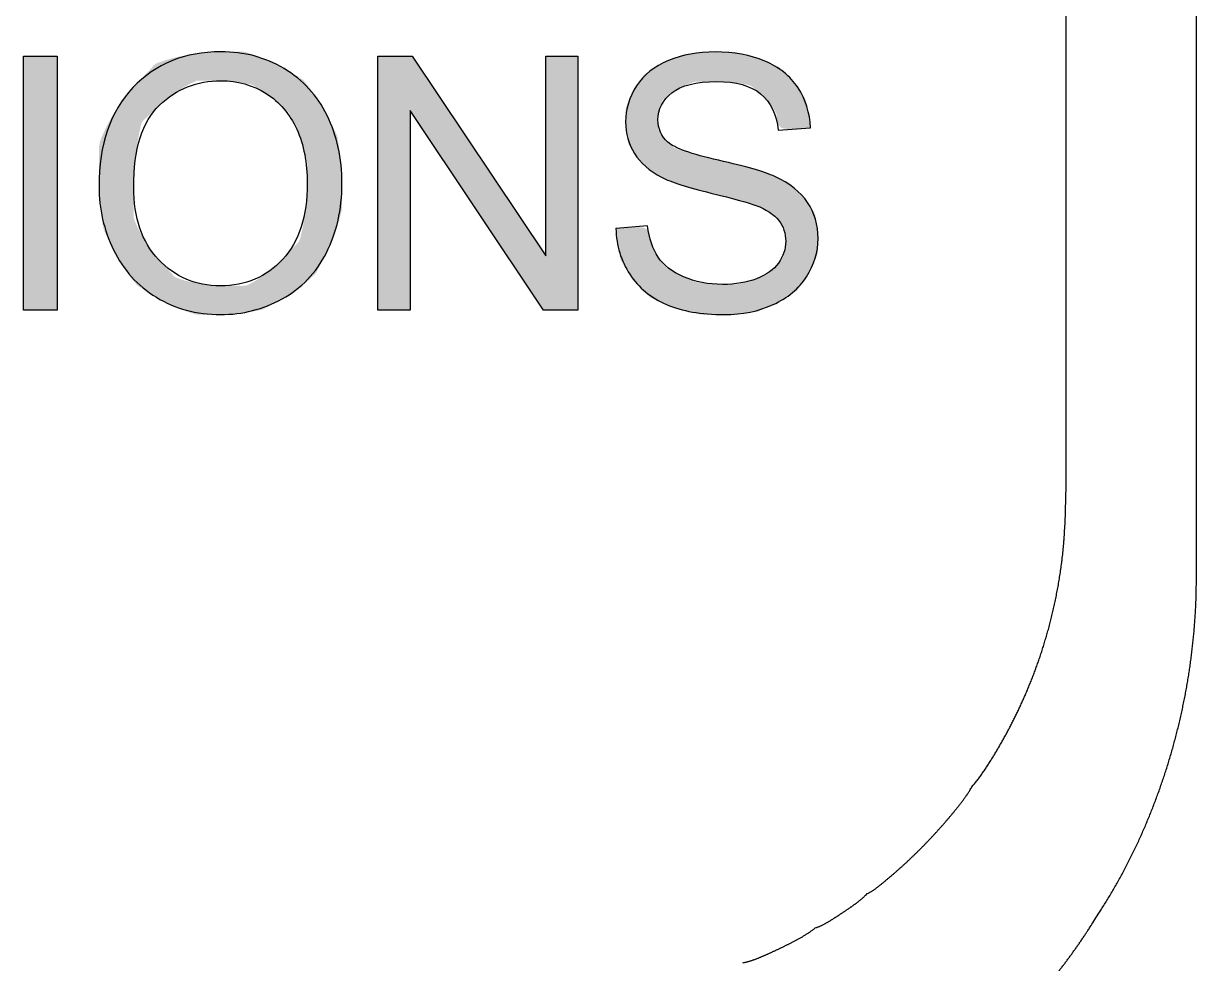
# Model space of a CAD drawing. Extents: x 413 to 494, y 628 to 766.
# Drawn here: x 450.026 to 450.577, y 645.676 to 646.118 of the extents above; entities that cross this region are included whole.
import ezdxf

# ---------------------------------------------------------------- set-up
doc = ezdxf.new("R2010")
doc.units = 0
doc.header["$MEASUREMENT"] = 0
doc.layers.add('1', color=4, linetype='Continuous')
doc.layers.add('DIM', color=3, linetype='Continuous')

# ---------------------------------------------------------------- blocks, each defined once
blk = doc.blocks.new('HSSCP')
at = {"layer": '1'}
h = blk.add_hatch(color=3, dxfattribs=at)
h.dxf.hatch_style = 2
h.paths.add_polyline_path([(-3.55096, -1.62332), (-3.55096, -1.50402), (-3.53518, -1.50402), (-3.53518, -1.62332)])
h = blk.add_hatch(color=3, dxfattribs=at)
h.dxf.hatch_style = 2
edge = h.paths.add_edge_path()
edge.add_spline(control_points=[(-3.41972, -1.51506), (-3.41972, -1.51506), (-3.41972, -1.51506), (-3.41298, -1.5224), (-3.40834, -1.53181), (-3.4037, -1.54123), (-3.40138, -1.5519), (-3.40138, -1.56384), (-3.40138, -1.57593), (-3.40382, -1.58676), (-3.4087, -1.59631), (-3.41359, -1.60586), (-3.42051, -1.61308), (-3.42946, -1.61799), (-3.43841, -1.6229), (-3.44807, -1.62536), (-3.45843, -1.62536), (-3.46966, -1.62536), (-3.4797, -1.62265), (-3.48854, -1.61722), (-3.49738, -1.6118), (-3.50408, -1.60439), (-3.50864, -1.595), (-3.5132, -1.58562), (-3.51548, -1.57569), (-3.51548, -1.56522), (-3.51548, -1.54542), (-3.51016, -1.52991), (-3.49953, -1.51871), (-3.48889, -1.50751), (-3.47517, -1.50191), (-3.45835, -1.50191), (-3.44733, -1.50191), (-3.43741, -1.50454), (-3.42856, -1.5098), (-3.41972, -1.51506)], knot_values=[-1, 0, 0, 0, 0, 0, 1, 1, 1, 2, 2, 2, 3, 3, 3, 4, 4, 4, 5, 5, 5, 6, 6, 6, 7, 7, 7, 8, 8, 8, 9, 9, 9, 10, 10, 10, 11, 11, 11, 11], degree=3, periodic=0)
edge = h.paths.add_edge_path()
edge.add_spline(control_points=[(-3.47987, -1.60771), (-3.47987, -1.60771), (-3.47987, -1.60771), (-3.47017, -1.61185), (-3.45851, -1.61185), (-3.44663, -1.61185), (-3.43685, -1.60767), (-3.42917, -1.59932), (-3.4215, -1.59096), (-3.41766, -1.57911), (-3.41766, -1.56375), (-3.41766, -1.55404), (-3.4193, -1.54557), (-3.42258, -1.53832), (-3.42586, -1.53108), (-3.43066, -1.52547), (-3.43698, -1.52148), (-3.44331, -1.51749), (-3.4504, -1.5155), (-3.45827, -1.5155), (-3.46944, -1.5155), (-3.47906, -1.51933), (-3.48711, -1.52701), (-3.49517, -1.53469), (-3.4992, -1.54751), (-3.4992, -1.56546), (-3.4992, -1.57984), (-3.49533, -1.59117), (-3.4876, -1.59944), (-3.47987, -1.60771)], knot_values=[-1, 0, 0, 0, 0, 0, 1, 1, 1, 2, 2, 2, 3, 3, 3, 4, 4, 4, 5, 5, 5, 6, 6, 6, 7, 7, 7, 8, 8, 8, 9, 9, 9, 9], degree=3, periodic=0)
h = blk.add_hatch(color=3, dxfattribs=at)
h.dxf.hatch_style = 2
h.paths.add_polyline_path([(-3.38454, -1.62332), (-3.38454, -1.50402), (-3.36834, -1.50402), (-3.30568, -1.59769), (-3.30568, -1.50402), (-3.29054, -1.50402), (-3.29054, -1.62332), (-3.30674, -1.62332), (-3.3694, -1.52957), (-3.3694, -1.62332)])
h = blk.add_hatch(color=3, dxfattribs=at)
h.dxf.hatch_style = 2
edge = h.paths.add_edge_path()
edge.add_spline(control_points=[(-3.19114, -1.5637), (-3.19114, -1.5637), (-3.19114, -1.5637), (-3.18601, -1.56776), (-3.18271, -1.57267), (-3.1794, -1.57758), (-3.17774, -1.58323), (-3.17774, -1.58963), (-3.17774, -1.59598), (-3.17956, -1.60196), (-3.18319, -1.60758), (-3.18683, -1.61319), (-3.19205, -1.61756), (-3.19886, -1.62068), (-3.20567, -1.6238), (-3.21333, -1.62536), (-3.22185, -1.62536), (-3.23265, -1.62536), (-3.24169, -1.62379), (-3.24899, -1.62064), (-3.25629, -1.61749), (-3.26201, -1.61276), (-3.26616, -1.60644), (-3.27031, -1.60012), (-3.27249, -1.59297), (-3.27271, -1.58499), (-3.27271, -1.58499), (-3.25782, -1.58369), (-3.25782, -1.58369), (-3.25711, -1.58966), (-3.25547, -1.59456), (-3.2529, -1.59838), (-3.25032, -1.60221), (-3.24632, -1.6053), (-3.24089, -1.60766), (-3.23547, -1.61002), (-3.22936, -1.6112), (-3.22258, -1.6112), (-3.21656, -1.6112), (-3.21124, -1.6103), (-3.20663, -1.60851), (-3.20202, -1.60672), (-3.19859, -1.60427), (-3.19634, -1.60115), (-3.19409, -1.59803), (-3.19296, -1.59462), (-3.19296, -1.59094), (-3.19296, -1.58719), (-3.19404, -1.58392), (-3.19621, -1.58113), (-3.19838, -1.57834), (-3.20197, -1.57599), (-3.20696, -1.57409), (-3.21016, -1.57284), (-3.21724, -1.5709), (-3.2282, -1.56827), (-3.23916, -1.56564), (-3.24683, -1.56316), (-3.25123, -1.56082), (-3.25692, -1.55784), (-3.26117, -1.55414), (-3.26396, -1.54972), (-3.26676, -1.54529), (-3.26815, -1.54034), (-3.26815, -1.53486), (-3.26815, -1.52884), (-3.26645, -1.52321), (-3.26303, -1.51798), (-3.25961, -1.51274), (-3.25462, -1.50877), (-3.24805, -1.50606), (-3.24149, -1.50334), (-3.23419, -1.50199), (-3.22616, -1.50199), (-3.21732, -1.50199), (-3.20952, -1.50341), (-3.20277, -1.50626), (-3.19601, -1.50911), (-3.19082, -1.5133), (-3.18718, -1.51883), (-3.18355, -1.52437), (-3.18159, -1.53063), (-3.18132, -1.53763), (-3.18132, -1.53763), (-3.19646, -1.53877), (-3.19646, -1.53877), (-3.19727, -1.53123), (-3.20003, -1.52553), (-3.20472, -1.52168), (-3.20941, -1.51783), (-3.21634, -1.5159), (-3.22551, -1.5159), (-3.23506, -1.5159), (-3.24202, -1.51765), (-3.24639, -1.52115), (-3.25075, -1.52465), (-3.25294, -1.52887), (-3.25294, -1.53381), (-3.25294, -1.53809), (-3.25139, -1.54162), (-3.2483, -1.54439), (-3.24526, -1.54715), (-3.23733, -1.54999), (-3.22449, -1.55289), (-3.21166, -1.55579), (-3.20286, -1.55833), (-3.19809, -1.5605), (-3.19114, -1.5637)], knot_values=[-1, 0, 0, 0, 0, 0, 1, 1, 1, 2, 2, 2, 3, 3, 3, 4, 4, 4, 5, 5, 5, 6, 6, 6, 7, 7, 7, 8, 8, 8, 9, 9, 9, 10, 10, 10, 11, 11, 11, 12, 12, 12, 13, 13, 13, 14, 14, 14, 15, 15, 15, 16, 16, 16, 17, 17, 17, 18, 18, 18, 19, 19, 19, 20, 20, 20, 21, 21, 21, 22, 22, 22, 23, 23, 23, 24, 24, 24, 25, 25, 25, 26, 26, 26, 27, 27, 27, 28, 28, 28, 29, 29, 29, 30, 30, 30, 31, 31, 31, 32, 32, 32, 33, 33, 33, 34, 34, 34, 35, 35, 35, 35], degree=3, periodic=0)
at = {"layer": '1', "color": 4}
for points in [[(-3.00007, -1.73256), (-3, -1.16494)], [(-3.06131, -1.70583), (-3.06132, -1.17327)], [(-3.06171, -1.72345), (-3.06131, -1.70583)], [(-3, -1.74781), (-3, -1.72695)]]:
    blk.add_lwpolyline(points, dxfattribs=at)
at = {"layer": '1', "color": 3}
for points in [[(-3.55096, -1.62332), (-3.55096, -1.50402), (-3.53518, -1.50402), (-3.53518, -1.62332), (-3.55096, -1.62332)], [(-3.38454, -1.62332), (-3.38454, -1.50402), (-3.36834, -1.50402), (-3.30568, -1.59769), (-3.30568, -1.50402), (-3.29054, -1.50402), (-3.29054, -1.62332), (-3.30674, -1.62332), (-3.3694, -1.52957), (-3.3694, -1.62332), (-3.38454, -1.62332)]]:
    blk.add_lwpolyline(points, dxfattribs=at)
for points, knots in [([(-3.51548, -1.56522), (-3.51548, -1.54542), (-3.51016, -1.52991), (-3.49953, -1.51871), (-3.48889, -1.50751), (-3.47517, -1.50191), (-3.45835, -1.50191), (-3.44733, -1.50191), (-3.43741, -1.50454), (-3.42856, -1.5098), (-3.41972, -1.51506), (-3.41298, -1.5224), (-3.40834, -1.53181), (-3.4037, -1.54123), (-3.40138, -1.5519), (-3.40138, -1.56384), (-3.40138, -1.57593), (-3.40382, -1.58676), (-3.4087, -1.59631), (-3.41359, -1.60586), (-3.42051, -1.61308), (-3.42946, -1.61799), (-3.43841, -1.6229), (-3.44807, -1.62536), (-3.45843, -1.62536), (-3.46966, -1.62536), (-3.4797, -1.62265), (-3.48854, -1.61722), (-3.49738, -1.6118), (-3.50408, -1.60439), (-3.50864, -1.595), (-3.5132, -1.58562), (-3.51548, -1.57569), (-3.51548, -1.56522)], [0, 0, 0, 0, 1, 1, 1, 2, 2, 2, 3, 3, 3, 4, 4, 4, 5, 5, 5, 6, 6, 6, 7, 7, 7, 8, 8, 8, 9, 9, 9, 10, 10, 10, 11, 11, 11, 11]), ([(-3.27271, -1.58499), (-3.27271, -1.58499), (-3.25782, -1.58369), (-3.25782, -1.58369), (-3.25711, -1.58966), (-3.25547, -1.59456), (-3.2529, -1.59838), (-3.25032, -1.60221), (-3.24632, -1.6053), (-3.24089, -1.60766), (-3.23547, -1.61002), (-3.22936, -1.6112), (-3.22258, -1.6112), (-3.21656, -1.6112), (-3.21124, -1.6103), (-3.20663, -1.60851), (-3.20202, -1.60672), (-3.19859, -1.60427), (-3.19634, -1.60115), (-3.19409, -1.59803), (-3.19296, -1.59462), (-3.19296, -1.59094), (-3.19296, -1.58719), (-3.19404, -1.58392), (-3.19621, -1.58113), (-3.19838, -1.57834), (-3.20197, -1.57599), (-3.20696, -1.57409), (-3.21016, -1.57284), (-3.21724, -1.5709), (-3.2282, -1.56827), (-3.23916, -1.56564), (-3.24683, -1.56316), (-3.25123, -1.56082), (-3.25692, -1.55784), (-3.26117, -1.55414), (-3.26396, -1.54972), (-3.26676, -1.54529), (-3.26815, -1.54034), (-3.26815, -1.53486), (-3.26815, -1.52884), (-3.26645, -1.52321), (-3.26303, -1.51798), (-3.25961, -1.51274), (-3.25462, -1.50877), (-3.24805, -1.50606), (-3.24149, -1.50334), (-3.23419, -1.50199), (-3.22616, -1.50199), (-3.21732, -1.50199), (-3.20952, -1.50341), (-3.20277, -1.50626), (-3.19601, -1.50911), (-3.19082, -1.5133), (-3.18718, -1.51883), (-3.18355, -1.52437), (-3.18159, -1.53063), (-3.18132, -1.53763), (-3.18132, -1.53763), (-3.19646, -1.53877), (-3.19646, -1.53877), (-3.19727, -1.53123), (-3.20003, -1.52553), (-3.20472, -1.52168), (-3.20941, -1.51783), (-3.21634, -1.5159), (-3.22551, -1.5159), (-3.23506, -1.5159), (-3.24202, -1.51765), (-3.24639, -1.52115), (-3.25075, -1.52465), (-3.25294, -1.52887), (-3.25294, -1.53381), (-3.25294, -1.53809), (-3.25139, -1.54162), (-3.2483, -1.54439), (-3.24526, -1.54715), (-3.23733, -1.54999), (-3.22449, -1.55289), (-3.21166, -1.55579), (-3.20286, -1.55833), (-3.19809, -1.5605), (-3.19114, -1.5637), (-3.18601, -1.56776), (-3.18271, -1.57267), (-3.1794, -1.57758), (-3.17774, -1.58323), (-3.17774, -1.58963), (-3.17774, -1.59598), (-3.17956, -1.60196), (-3.18319, -1.60758), (-3.18683, -1.61319), (-3.19205, -1.61756), (-3.19886, -1.62068), (-3.20567, -1.6238), (-3.21333, -1.62536), (-3.22185, -1.62536), (-3.23265, -1.62536), (-3.24169, -1.62379), (-3.24899, -1.62064), (-3.25629, -1.61749), (-3.26201, -1.61276), (-3.26616, -1.60644), (-3.27031, -1.60012), (-3.27249, -1.59297), (-3.27271, -1.58499)], [0, 0, 0, 0, 1, 1, 1, 2, 2, 2, 3, 3, 3, 4, 4, 4, 5, 5, 5, 6, 6, 6, 7, 7, 7, 8, 8, 8, 9, 9, 9, 10, 10, 10, 11, 11, 11, 12, 12, 12, 13, 13, 13, 14, 14, 14, 15, 15, 15, 16, 16, 16, 17, 17, 17, 18, 18, 18, 19, 19, 19, 20, 20, 20, 21, 21, 21, 22, 22, 22, 23, 23, 23, 24, 24, 24, 25, 25, 25, 26, 26, 26, 27, 27, 27, 28, 28, 28, 29, 29, 29, 30, 30, 30, 31, 31, 31, 32, 32, 32, 33, 33, 33, 34, 34, 34, 35, 35, 35, 35]), ([(-3.4992, -1.56546), (-3.4992, -1.57984), (-3.49533, -1.59117), (-3.4876, -1.59944), (-3.47987, -1.60771), (-3.47017, -1.61185), (-3.45851, -1.61185), (-3.44663, -1.61185), (-3.43685, -1.60767), (-3.42917, -1.59932), (-3.4215, -1.59096), (-3.41766, -1.57911), (-3.41766, -1.56375), (-3.41766, -1.55404), (-3.4193, -1.54557), (-3.42258, -1.53832), (-3.42586, -1.53108), (-3.43066, -1.52547), (-3.43698, -1.52148), (-3.44331, -1.51749), (-3.4504, -1.5155), (-3.45827, -1.5155), (-3.46944, -1.5155), (-3.47906, -1.51933), (-3.48711, -1.52701), (-3.49517, -1.53469), (-3.4992, -1.54751), (-3.4992, -1.56546)], [0, 0, 0, 0, 1, 1, 1, 2, 2, 2, 3, 3, 3, 4, 4, 4, 5, 5, 5, 6, 6, 6, 7, 7, 7, 8, 8, 8, 9, 9, 9, 9])]:
    blk.add_open_spline(points, degree=3, knots=knots, dxfattribs=at)
at = {"layer": '1', "color": 4}
for points, knots in [([(-3.10549, -1.84719), (-3.10549, -1.84719), (-3.10486, -1.84647), (-3.10486, -1.84647), (-3.10465, -1.84623), (-3.10444, -1.84598), (-3.10423, -1.84574), (-3.10402, -1.84548), (-3.10382, -1.84522), (-3.10362, -1.84498), (-3.10341, -1.84472), (-3.1032, -1.84445), (-3.10301, -1.84419), (-3.1028, -1.84393), (-3.1026, -1.84366), (-3.1024, -1.84339), (-3.10219, -1.84312), (-3.102, -1.84285), (-3.10179, -1.84258), (-3.1016, -1.84231), (-3.1014, -1.84203), (-3.1012, -1.84175), (-3.10101, -1.84148), (-3.10081, -1.84119), (-3.10061, -1.84091), (-3.10042, -1.84064), (-3.10022, -1.84035), (-3.10003, -1.84007), (-3.09984, -1.83978), (-3.09964, -1.8395), (-3.09945, -1.83921), (-3.09926, -1.83893), (-3.09907, -1.83863), (-3.09888, -1.83834), (-3.09869, -1.83806), (-3.0985, -1.83778), (-3.09832, -1.83748), (-3.09813, -1.83719), (-3.09795, -1.83691), (-3.09776, -1.83661), (-3.09758, -1.83632), (-3.09739, -1.83604), (-3.09721, -1.83574), (-3.09703, -1.83546), (-3.09685, -1.83517), (-3.09667, -1.83489), (-3.09649, -1.83459), (-3.09631, -1.8343), (-3.09613, -1.83402), (-3.09595, -1.83373), (-3.09577, -1.83344), (-3.09559, -1.83315), (-3.09542, -1.83287), (-3.09524, -1.83258), (-3.09507, -1.8323), (-3.0949, -1.832), (-3.09472, -1.83171), (-3.09454, -1.83143), (-3.09437, -1.83114), (-3.0942, -1.83086), (-3.09403, -1.83056), (-3.09386, -1.83027), (-3.09369, -1.82999), (-3.09352, -1.82971), (-3.09334, -1.82941), (-3.09317, -1.82912), (-3.09301, -1.82884), (-3.09284, -1.82855), (-3.09267, -1.82825), (-3.0925, -1.82797), (-3.09234, -1.82768), (-3.09217, -1.82739), (-3.09201, -1.8271), (-3.09184, -1.82682), (-3.09167, -1.82652), (-3.09151, -1.82623), (-3.09134, -1.82593), (-3.09118, -1.82565), (-3.09102, -1.82535), (-3.09085, -1.82507), (-3.09068, -1.82477), (-3.09052, -1.82448), (-3.09036, -1.82418), (-3.0902, -1.82389), (-3.09003, -1.8236), (-3.08988, -1.8233), (-3.08971, -1.823), (-3.08955, -1.82271), (-3.08939, -1.82242), (-3.08923, -1.82212), (-3.08907, -1.82182), (-3.08891, -1.82153), (-3.08875, -1.82123), (-3.08859, -1.82093), (-3.08843, -1.82063), (-3.08827, -1.82033), (-3.08811, -1.82003), (-3.08796, -1.81974), (-3.0878, -1.81942), (-3.08764, -1.81913), (-3.08748, -1.81883), (-3.08732, -1.81852), (-3.08716, -1.81822), (-3.08701, -1.81792), (-3.08685, -1.81761), (-3.0867, -1.81731), (-3.08654, -1.817), (-3.08639, -1.81668), (-3.08623, -1.81639), (-3.08607, -1.81607), (-3.08592, -1.81576), (-3.08576, -1.81546), (-3.08561, -1.81515), (-3.08546, -1.81484), (-3.0853, -1.81453), (-3.08514, -1.81422), (-3.08499, -1.8139), (-3.08484, -1.81359), (-3.08468, -1.81327), (-3.08453, -1.81295), (-3.08438, -1.81264), (-3.08423, -1.81232), (-3.08407, -1.812), (-3.08392, -1.81169), (-3.08377, -1.81137), (-3.08362, -1.81104), (-3.08347, -1.81073), (-3.08331, -1.8104), (-3.08316, -1.81008), (-3.08301, -1.80975), (-3.08286, -1.80944), (-3.08271, -1.80912), (-3.08256, -1.80879), (-3.08241, -1.80845), (-3.08226, -1.80813), (-3.08211, -1.8078), (-3.08196, -1.80747), (-3.08181, -1.80714), (-3.08167, -1.80681), (-3.08152, -1.80648), (-3.08137, -1.80615), (-3.08122, -1.80582), (-3.08107, -1.80548), (-3.08092, -1.80514), (-3.08078, -1.8048), (-3.08063, -1.80448), (-3.08048, -1.80414), (-3.08034, -1.8038), (-3.08019, -1.80346), (-3.08004, -1.80312), (-3.0799, -1.80278), (-3.07975, -1.80243), (-3.0796, -1.80209), (-3.07946, -1.80175), (-3.07931, -1.8014), (-3.07917, -1.80106), (-3.07903, -1.80071), (-3.07888, -1.80037), (-3.07874, -1.80001), (-3.07859, -1.79966), (-3.07845, -1.79931), (-3.07831, -1.79897), (-3.07817, -1.79862), (-3.07802, -1.79827), (-3.07788, -1.79791), (-3.07775, -1.79756), (-3.0776, -1.79719), (-3.07746, -1.79684), (-3.07732, -1.79649), (-3.07718, -1.79614), (-3.07704, -1.79577), (-3.0769, -1.79542), (-3.07676, -1.79505), (-3.07662, -1.79468), (-3.07648, -1.79433), (-3.07635, -1.79397), (-3.07621, -1.7936), (-3.07607, -1.79323), (-3.07593, -1.79287), (-3.0758, -1.7925), (-3.07566, -1.79213), (-3.07553, -1.79177), (-3.07539, -1.79139), (-3.07526, -1.79102), (-3.07512, -1.79066), (-3.07499, -1.79028), (-3.07485, -1.78991), (-3.07471, -1.78953), (-3.07458, -1.78915), (-3.07445, -1.78877), (-3.07432, -1.7884), (-3.07418, -1.78802), (-3.07406, -1.78765), (-3.07392, -1.78727), (-3.07379, -1.78687), (-3.07366, -1.78649), (-3.07353, -1.78611), (-3.0734, -1.78572), (-3.07327, -1.78534), (-3.07314, -1.78495), (-3.07301, -1.78457), (-3.07289, -1.78417), (-3.07276, -1.78378), (-3.07263, -1.7834), (-3.0725, -1.78301), (-3.07238, -1.78261), (-3.07225, -1.78221), (-3.07213, -1.78181), (-3.072, -1.78142), (-3.07188, -1.78103), (-3.07175, -1.78062), (-3.07163, -1.78023), (-3.07151, -1.77982), (-3.07138, -1.77943), (-3.07126, -1.77902), (-3.07114, -1.77861), (-3.07102, -1.77821), (-3.0709, -1.7778), (-3.07077, -1.77739), (-3.07065, -1.77698), (-3.07054, -1.77656), (-3.07041, -1.77616), (-3.0703, -1.77575), (-3.07018, -1.77533), (-3.07006, -1.77492), (-3.06995, -1.7745), (-3.06983, -1.77408), (-3.06972, -1.77366), (-3.0696, -1.77324), (-3.06949, -1.77282), (-3.06937, -1.7724), (-3.06925, -1.77198), (-3.06914, -1.77156), (-3.06903, -1.77112), (-3.06892, -1.7707), (-3.06881, -1.77027), (-3.06869, -1.76985), (-3.06858, -1.76942), (-3.06847, -1.76898), (-3.06837, -1.76855), (-3.06826, -1.76811), (-3.06815, -1.76768), (-3.06804, -1.76725), (-3.06793, -1.7668), (-3.06782, -1.76636), (-3.06772, -1.76592), (-3.06761, -1.76548), (-3.06751, -1.76503), (-3.06741, -1.76459), (-3.0673, -1.76415), (-3.0672, -1.76371), (-3.0671, -1.76326), (-3.067, -1.7628), (-3.06689, -1.76235), (-3.0668, -1.7619), (-3.0667, -1.76144), (-3.0666, -1.76099), (-3.0665, -1.76053), (-3.06641, -1.76008), (-3.0663, -1.75962), (-3.06621, -1.75916), (-3.06611, -1.7587), (-3.06602, -1.75824), (-3.06593, -1.75777), (-3.06584, -1.7573), (-3.06574, -1.75684), (-3.06565, -1.75637), (-3.06557, -1.75591), (-3.06547, -1.75543), (-3.06538, -1.75496), (-3.06529, -1.75448), (-3.06521, -1.75401), (-3.06512, -1.75353), (-3.06504, -1.75306), (-3.06495, -1.75257), (-3.06487, -1.7521), (-3.06478, -1.75161), (-3.0647, -1.75113), (-3.06462, -1.75064), (-3.06453, -1.75016), (-3.06445, -1.74967), (-3.06438, -1.74918), (-3.0643, -1.74869), (-3.06422, -1.7482), (-3.06414, -1.7477), (-3.06407, -1.74721), (-3.06399, -1.74671), (-3.06392, -1.74621), (-3.06384, -1.74572), (-3.06377, -1.74522), (-3.0637, -1.74472), (-3.06363, -1.74422), (-3.06356, -1.7437), (-3.06349, -1.7432), (-3.06343, -1.7427), (-3.06336, -1.74218), (-3.06329, -1.74167), (-3.06323, -1.74115), (-3.06316, -1.74063), (-3.0631, -1.74012), (-3.06304, -1.7396), (-3.06298, -1.73907), (-3.06292, -1.73856), (-3.06287, -1.73804), (-3.06281, -1.7375), (-3.06275, -1.73696), (-3.0627, -1.73643), (-3.06264, -1.73587), (-3.06258, -1.7353), (-3.06253, -1.73475), (-3.06248, -1.73422), (-3.06243, -1.73369), (-3.06238, -1.73316), (-3.06234, -1.73269), (-3.0623, -1.7322), (-3.06226, -1.73172), (-3.06221, -1.73107), (-3.06216, -1.73043), (-3.06212, -1.72978), (-3.06205, -1.72877), (-3.06198, -1.72775), (-3.06194, -1.72673), (-3.06186, -1.72538), (-3.06178, -1.72402), (-3.06171, -1.72266)], [0, 0, 0, 0, 1, 1, 1, 2, 2, 2, 3, 3, 3, 4, 4, 4, 5, 5, 5, 6, 6, 6, 7, 7, 7, 8, 8, 8, 9, 9, 9, 10, 10, 10, 11, 11, 11, 12, 12, 12, 13, 13, 13, 14, 14, 14, 15, 15, 15, 16, 16, 16, 17, 17, 17, 18, 18, 18, 19, 19, 19, 20, 20, 20, 21, 21, 21, 22, 22, 22, 23, 23, 23, 24, 24, 24, 25, 25, 25, 26, 26, 26, 27, 27, 27, 28, 28, 28, 29, 29, 29, 30, 30, 30, 31, 31, 31, 32, 32, 32, 33, 33, 33, 34, 34, 34, 35, 35, 35, 36, 36, 36, 37, 37, 37, 38, 38, 38, 39, 39, 39, 40, 40, 40, 41, 41, 41, 42, 42, 42, 43, 43, 43, 44, 44, 44, 45, 45, 45, 46, 46, 46, 47, 47, 47, 48, 48, 48, 49, 49, 49, 50, 50, 50, 51, 51, 51, 52, 52, 52, 53, 53, 53, 54, 54, 54, 55, 55, 55, 56, 56, 56, 57, 57, 57, 58, 58, 58, 59, 59, 59, 60, 60, 60, 61, 61, 61, 62, 62, 62, 63, 63, 63, 64, 64, 64, 65, 65, 65, 66, 66, 66, 67, 67, 67, 68, 68, 68, 69, 69, 69, 70, 70, 70, 71, 71, 71, 72, 72, 72, 73, 73, 73, 74, 74, 74, 75, 75, 75, 76, 76, 76, 77, 77, 77, 78, 78, 78, 79, 79, 79, 80, 80, 80, 81, 81, 81, 82, 82, 82, 83, 83, 83, 84, 84, 84, 85, 85, 85, 86, 86, 86, 87, 87, 87, 88, 88, 88, 89, 89, 89, 90, 90, 90, 91, 91, 91, 92, 92, 92, 93, 93, 93, 94, 94, 94, 95, 95, 95, 96, 96, 96, 97, 97, 97, 98, 98, 98, 99, 99, 99, 100, 100, 100, 101, 101, 101, 102, 102, 102, 103, 103, 103, 104, 104, 104, 105, 105, 105, 106, 106, 106, 107, 107, 107, 108, 108, 108, 108]), ([(-3.04619, -1.90696), (-3.04619, -1.90696), (-3.0447, -1.9047), (-3.0447, -1.9047), (-3.04422, -1.90394), (-3.04373, -1.90318), (-3.04325, -1.9024), (-3.04276, -1.90165), (-3.04228, -1.90087), (-3.0418, -1.9001), (-3.04133, -1.89931), (-3.04085, -1.89854), (-3.04038, -1.89775), (-3.03992, -1.89697), (-3.03945, -1.89618), (-3.03899, -1.89538), (-3.03853, -1.89459), (-3.03807, -1.89379), (-3.03762, -1.89299), (-3.03716, -1.89219), (-3.03672, -1.89139), (-3.03627, -1.89059), (-3.03582, -1.88978), (-3.03538, -1.88898), (-3.03494, -1.88816), (-3.03451, -1.88735), (-3.03406, -1.88652), (-3.03364, -1.88571), (-3.0332, -1.88488), (-3.03278, -1.88407), (-3.03236, -1.88324), (-3.03193, -1.88241), (-3.03151, -1.88159), (-3.0311, -1.88076), (-3.03068, -1.87992), (-3.03027, -1.87909), (-3.02986, -1.87825), (-3.02945, -1.87741), (-3.02905, -1.87657), (-3.02865, -1.87573), (-3.02825, -1.87488), (-3.02786, -1.87404), (-3.02747, -1.87319), (-3.02707, -1.87235), (-3.02669, -1.87149), (-3.0263, -1.87064), (-3.02592, -1.86978), (-3.02554, -1.86893), (-3.02516, -1.86808), (-3.02479, -1.86722), (-3.02441, -1.86635), (-3.02405, -1.8655), (-3.02368, -1.86463), (-3.02332, -1.86378), (-3.02296, -1.86291), (-3.0226, -1.86204), (-3.02224, -1.86117), (-3.02189, -1.8603), (-3.02154, -1.85944), (-3.02119, -1.85857), (-3.02085, -1.8577), (-3.0205, -1.85682), (-3.02016, -1.85595), (-3.01983, -1.85507), (-3.01949, -1.8542), (-3.01917, -1.85332), (-3.01883, -1.85244), (-3.01851, -1.85157), (-3.01819, -1.85069), (-3.01787, -1.84981), (-3.01755, -1.84892), (-3.01723, -1.84804), (-3.01693, -1.84716), (-3.01662, -1.84627), (-3.01631, -1.84538), (-3.016, -1.8445), (-3.01571, -1.84361), (-3.01541, -1.84273), (-3.01511, -1.84183), (-3.01482, -1.84095), (-3.01453, -1.84005), (-3.01424, -1.83916), (-3.01396, -1.83826), (-3.01368, -1.83737), (-3.0134, -1.83647), (-3.01312, -1.83558), (-3.01285, -1.83468), (-3.01258, -1.83379), (-3.01232, -1.83289), (-3.01205, -1.832), (-3.01179, -1.83109), (-3.01153, -1.83019), (-3.01127, -1.82928), (-3.01102, -1.82839), (-3.01077, -1.82748), (-3.01053, -1.82657), (-3.01028, -1.82568), (-3.01004, -1.82477), (-3.0098, -1.82386), (-3.00956, -1.82295), (-3.00932, -1.82204), (-3.00909, -1.82113), (-3.00887, -1.82022), (-3.00865, -1.81932), (-3.00842, -1.81841), (-3.00821, -1.8175), (-3.00799, -1.81659), (-3.00777, -1.81567), (-3.00756, -1.81476), (-3.00735, -1.81385), (-3.00715, -1.81293), (-3.00695, -1.81202), (-3.00675, -1.8111), (-3.00655, -1.81019), (-3.00636, -1.80927), (-3.00617, -1.80834), (-3.00598, -1.80742), (-3.0058, -1.80651), (-3.00562, -1.80559), (-3.00543, -1.80467), (-3.00526, -1.80374), (-3.00509, -1.80282), (-3.00492, -1.8019), (-3.00475, -1.80098), (-3.00458, -1.80006), (-3.00442, -1.79913), (-3.00427, -1.79821), (-3.0041, -1.79729), (-3.00395, -1.79635), (-3.0038, -1.79543), (-3.00366, -1.79451), (-3.00351, -1.79357), (-3.00337, -1.79265), (-3.00323, -1.79171), (-3.00309, -1.79078), (-3.00296, -1.78986), (-3.00283, -1.78892), (-3.00271, -1.78798), (-3.00258, -1.78706), (-3.00246, -1.78613), (-3.00234, -1.78519), (-3.00222, -1.78425), (-3.00212, -1.78332), (-3.002, -1.78238), (-3.0019, -1.78145), (-3.00179, -1.7805), (-3.0017, -1.77956), (-3.00159, -1.77861), (-3.0015, -1.77768), (-3.0014, -1.77674), (-3.00132, -1.77579), (-3.00123, -1.77485), (-3.00115, -1.77392), (-3.00107, -1.77298), (-3.00099, -1.77203), (-3.00092, -1.77107), (-3.00084, -1.77012), (-3.00077, -1.76913), (-3.00071, -1.76815), (-3.00064, -1.76718), (-3.00058, -1.76626), (-3.00053, -1.76533), (-3.00047, -1.7644), (-3.00043, -1.76357), (-3.00038, -1.76273), (-3.00033, -1.7619), (-3.00028, -1.76082), (-3.00024, -1.75973), (-3.00021, -1.75865), (-3.00016, -1.75698), (-3.00012, -1.7553), (-3.0001, -1.75363), (-3.00005, -1.75143), (-3.00002, -1.74922), (-3, -1.74702)], [0, 0, 0, 0, 1, 1, 1, 2, 2, 2, 3, 3, 3, 4, 4, 4, 5, 5, 5, 6, 6, 6, 7, 7, 7, 8, 8, 8, 9, 9, 9, 10, 10, 10, 11, 11, 11, 12, 12, 12, 13, 13, 13, 14, 14, 14, 15, 15, 15, 16, 16, 16, 17, 17, 17, 18, 18, 18, 19, 19, 19, 20, 20, 20, 21, 21, 21, 22, 22, 22, 23, 23, 23, 24, 24, 24, 25, 25, 25, 26, 26, 26, 27, 27, 27, 28, 28, 28, 29, 29, 29, 30, 30, 30, 31, 31, 31, 32, 32, 32, 33, 33, 33, 34, 34, 34, 35, 35, 35, 36, 36, 36, 37, 37, 37, 38, 38, 38, 39, 39, 39, 40, 40, 40, 41, 41, 41, 42, 42, 42, 43, 43, 43, 44, 44, 44, 45, 45, 45, 46, 46, 46, 47, 47, 47, 48, 48, 48, 49, 49, 49, 50, 50, 50, 51, 51, 51, 52, 52, 52, 53, 53, 53, 54, 54, 54, 55, 55, 55, 56, 56, 56, 57, 57, 57, 58, 58, 58, 58]), ([(-3.15463, -1.89729), (-3.15463, -1.89729), (-3.15415, -1.89709), (-3.15415, -1.89709), (-3.15398, -1.89702), (-3.15383, -1.89694), (-3.15367, -1.89686), (-3.1535, -1.89678), (-3.15335, -1.89669), (-3.15319, -1.89661), (-3.15303, -1.89652), (-3.15287, -1.89642), (-3.15271, -1.89634), (-3.15255, -1.89625), (-3.15239, -1.89614), (-3.15224, -1.89604), (-3.15207, -1.89595), (-3.15192, -1.89584), (-3.15175, -1.89573), (-3.1516, -1.89562), (-3.15144, -1.89551), (-3.15128, -1.89541), (-3.15112, -1.8953), (-3.15096, -1.89519), (-3.1508, -1.89507), (-3.15065, -1.89496), (-3.15049, -1.89484), (-3.15033, -1.89473), (-3.15017, -1.89461), (-3.15002, -1.89448), (-3.14985, -1.89436), (-3.1497, -1.89424), (-3.14954, -1.89412), (-3.14939, -1.894), (-3.14922, -1.89387), (-3.14907, -1.89375), (-3.14891, -1.89362), (-3.14876, -1.89349), (-3.1486, -1.89337), (-3.14844, -1.89324), (-3.14828, -1.89311), (-3.14813, -1.89299), (-3.14797, -1.89286), (-3.14781, -1.89273), (-3.14766, -1.8926), (-3.1475, -1.89248), (-3.14735, -1.89235), (-3.14719, -1.89222), (-3.14703, -1.8921), (-3.14687, -1.89196), (-3.14671, -1.89184), (-3.14656, -1.8917), (-3.1464, -1.89158), (-3.14625, -1.89145), (-3.14609, -1.89132), (-3.14594, -1.89119), (-3.14578, -1.89107), (-3.14562, -1.89093), (-3.14547, -1.89079), (-3.14532, -1.89067), (-3.14516, -1.89054), (-3.14501, -1.89041), (-3.14485, -1.89028), (-3.14469, -1.89014), (-3.14454, -1.89002), (-3.14438, -1.88989), (-3.14423, -1.88975), (-3.14407, -1.88963), (-3.14392, -1.88949), (-3.14376, -1.88936), (-3.14361, -1.88923), (-3.14345, -1.8891), (-3.1433, -1.88896), (-3.14315, -1.88883), (-3.14299, -1.88871), (-3.14284, -1.88857), (-3.14268, -1.88843), (-3.14253, -1.8883), (-3.14237, -1.88816), (-3.14222, -1.88804), (-3.14207, -1.88791), (-3.14191, -1.88777), (-3.14176, -1.88763), (-3.14161, -1.8875), (-3.14145, -1.88736), (-3.1413, -1.88723), (-3.14115, -1.88709), (-3.14099, -1.88697), (-3.14084, -1.88683), (-3.14069, -1.8867), (-3.14054, -1.88656), (-3.14038, -1.88643), (-3.14023, -1.88629), (-3.14008, -1.88616), (-3.13992, -1.88602), (-3.13977, -1.88588), (-3.13962, -1.88575), (-3.13947, -1.88561), (-3.13932, -1.88548), (-3.13916, -1.88534), (-3.13901, -1.88521), (-3.13885, -1.88507), (-3.13871, -1.88492), (-3.13855, -1.88479), (-3.1384, -1.88465), (-3.13825, -1.88451), (-3.1381, -1.88438), (-3.13795, -1.88424), (-3.1378, -1.88411), (-3.13764, -1.88396), (-3.13749, -1.88382), (-3.13734, -1.88369), (-3.13719, -1.88355), (-3.13704, -1.88342), (-3.13689, -1.88327), (-3.13674, -1.88313), (-3.13658, -1.883), (-3.13643, -1.88286), (-3.13628, -1.88271), (-3.13614, -1.88258), (-3.13599, -1.88244), (-3.13583, -1.88229), (-3.13568, -1.88215), (-3.13553, -1.88202), (-3.13538, -1.88187), (-3.13523, -1.88173), (-3.13508, -1.8816), (-3.13494, -1.88145), (-3.13479, -1.88131), (-3.13463, -1.88116), (-3.13448, -1.88103), (-3.13433, -1.88088), (-3.13418, -1.88074), (-3.13403, -1.88061), (-3.13388, -1.88046), (-3.13373, -1.88032), (-3.13359, -1.88017), (-3.13344, -1.88004), (-3.13329, -1.87989), (-3.13314, -1.87974), (-3.13299, -1.8796), (-3.13284, -1.87946), (-3.13269, -1.87932), (-3.13254, -1.87917), (-3.1324, -1.87904), (-3.13225, -1.87889), (-3.1321, -1.87874), (-3.13195, -1.8786), (-3.1318, -1.87845), (-3.13165, -1.8783), (-3.13151, -1.87817), (-3.13136, -1.87802), (-3.13121, -1.87787), (-3.13106, -1.87773), (-3.13092, -1.87758), (-3.13077, -1.87743), (-3.13062, -1.87729), (-3.13047, -1.87715), (-3.13033, -1.877), (-3.13018, -1.87685), (-3.13003, -1.8767), (-3.12989, -1.87657), (-3.12974, -1.87642), (-3.1296, -1.87627), (-3.12945, -1.87612), (-3.12931, -1.87597), (-3.12916, -1.87583), (-3.12901, -1.87568), (-3.12887, -1.87554), (-3.12872, -1.87539), (-3.12857, -1.87524), (-3.12843, -1.87509), (-3.12828, -1.87494), (-3.12814, -1.87479), (-3.12799, -1.87465), (-3.12785, -1.8745), (-3.12771, -1.87436), (-3.12756, -1.87421), (-3.12741, -1.87406), (-3.12727, -1.87391), (-3.12712, -1.87376), (-3.12698, -1.87361), (-3.12684, -1.87346), (-3.1267, -1.87331), (-3.12655, -1.87316), (-3.1264, -1.87301), (-3.12626, -1.87286), (-3.12612, -1.87271), (-3.12598, -1.87255), (-3.12583, -1.8724), (-3.12568, -1.87225), (-3.12554, -1.8721), (-3.1254, -1.87196), (-3.12526, -1.87181), (-3.12512, -1.87166), (-3.12497, -1.87149), (-3.12482, -1.87134), (-3.12468, -1.8712), (-3.12454, -1.87105), (-3.1244, -1.8709), (-3.12425, -1.87073), (-3.12411, -1.87059), (-3.12397, -1.87044), (-3.12383, -1.87029), (-3.12368, -1.87012), (-3.12354, -1.86997), (-3.1234, -1.86983), (-3.12326, -1.86966), (-3.12311, -1.86951), (-3.12297, -1.86936), (-3.12283, -1.8692), (-3.12269, -1.86905), (-3.12255, -1.86889), (-3.12241, -1.86874), (-3.12227, -1.86859), (-3.12212, -1.86843), (-3.12198, -1.86828), (-3.12184, -1.86812), (-3.1217, -1.86797), (-3.12155, -1.8678), (-3.12142, -1.86766), (-3.12128, -1.86749), (-3.12113, -1.86733), (-3.12099, -1.86718), (-3.12085, -1.86702), (-3.12071, -1.86686), (-3.12056, -1.86671), (-3.12043, -1.86654), (-3.12029, -1.86638), (-3.12014, -1.86623), (-3.12, -1.86607), (-3.11986, -1.86591), (-3.11972, -1.86574), (-3.11957, -1.86559), (-3.11944, -1.86543), (-3.1193, -1.86527), (-3.11915, -1.86511), (-3.11901, -1.86494), (-3.11887, -1.86478), (-3.11873, -1.86462), (-3.11858, -1.86445), (-3.11845, -1.86429), (-3.11831, -1.86413), (-3.11816, -1.86397), (-3.11802, -1.8638), (-3.11788, -1.86364), (-3.11774, -1.86348), (-3.11759, -1.86332), (-3.11745, -1.86314), (-3.11731, -1.86298), (-3.11717, -1.86281), (-3.11703, -1.86265), (-3.11689, -1.86247), (-3.11675, -1.86231), (-3.1166, -1.86215), (-3.11646, -1.86197), (-3.11632, -1.86181), (-3.11618, -1.86165), (-3.11603, -1.86147), (-3.11589, -1.86131), (-3.11575, -1.86113), (-3.11561, -1.86097), (-3.11546, -1.86079), (-3.11532, -1.86062), (-3.11518, -1.86045), (-3.11503, -1.86028), (-3.11489, -1.8601), (-3.11475, -1.85994), (-3.1146, -1.85976), (-3.11446, -1.85959), (-3.11432, -1.85941), (-3.11418, -1.85923), (-3.11403, -1.85906), (-3.11388, -1.85888), (-3.11374, -1.8587), (-3.1136, -1.85853), (-3.11346, -1.85835), (-3.11331, -1.85817), (-3.11317, -1.858), (-3.11302, -1.85782), (-3.11287, -1.85765), (-3.11273, -1.85746), (-3.11259, -1.85728), (-3.11244, -1.8571), (-3.1123, -1.85691), (-3.11216, -1.85674), (-3.11201, -1.85656), (-3.11186, -1.85637), (-3.11171, -1.85619), (-3.11157, -1.856), (-3.11142, -1.85581), (-3.11128, -1.85564), (-3.11113, -1.85545), (-3.11098, -1.85526), (-3.11084, -1.85507), (-3.11069, -1.85488), (-3.11054, -1.85469), (-3.1104, -1.8545), (-3.11025, -1.85431), (-3.1101, -1.85412), (-3.10996, -1.85393), (-3.10981, -1.85373), (-3.10967, -1.85354), (-3.10952, -1.85335), (-3.10937, -1.85314), (-3.10922, -1.85294), (-3.10907, -1.85274), (-3.10891, -1.85252), (-3.10876, -1.8523), (-3.10862, -1.85208), (-3.10847, -1.85188), (-3.10832, -1.85168), (-3.10818, -1.85147), (-3.10805, -1.85128), (-3.10792, -1.85109), (-3.10779, -1.85092), (-3.10762, -1.85066), (-3.10745, -1.8504), (-3.10729, -1.85015), (-3.10702, -1.84972), (-3.10676, -1.8493), (-3.10651, -1.84888), (-3.10617, -1.84831), (-3.10583, -1.84776), (-3.10549, -1.84719)], [0, 0, 0, 0, 1, 1, 1, 2, 2, 2, 3, 3, 3, 4, 4, 4, 5, 5, 5, 6, 6, 6, 7, 7, 7, 8, 8, 8, 9, 9, 9, 10, 10, 10, 11, 11, 11, 12, 12, 12, 13, 13, 13, 14, 14, 14, 15, 15, 15, 16, 16, 16, 17, 17, 17, 18, 18, 18, 19, 19, 19, 20, 20, 20, 21, 21, 21, 22, 22, 22, 23, 23, 23, 24, 24, 24, 25, 25, 25, 26, 26, 26, 27, 27, 27, 28, 28, 28, 29, 29, 29, 30, 30, 30, 31, 31, 31, 32, 32, 32, 33, 33, 33, 34, 34, 34, 35, 35, 35, 36, 36, 36, 37, 37, 37, 38, 38, 38, 39, 39, 39, 40, 40, 40, 41, 41, 41, 42, 42, 42, 43, 43, 43, 44, 44, 44, 45, 45, 45, 46, 46, 46, 47, 47, 47, 48, 48, 48, 49, 49, 49, 50, 50, 50, 51, 51, 51, 52, 52, 52, 53, 53, 53, 54, 54, 54, 55, 55, 55, 56, 56, 56, 57, 57, 57, 58, 58, 58, 59, 59, 59, 60, 60, 60, 61, 61, 61, 62, 62, 62, 63, 63, 63, 64, 64, 64, 65, 65, 65, 66, 66, 66, 67, 67, 67, 68, 68, 68, 69, 69, 69, 70, 70, 70, 71, 71, 71, 72, 72, 72, 73, 73, 73, 74, 74, 74, 75, 75, 75, 76, 76, 76, 77, 77, 77, 78, 78, 78, 79, 79, 79, 80, 80, 80, 81, 81, 81, 82, 82, 82, 83, 83, 83, 84, 84, 84, 85, 85, 85, 86, 86, 86, 87, 87, 87, 88, 88, 88, 89, 89, 89, 90, 90, 90, 91, 91, 91, 92, 92, 92, 93, 93, 93, 94, 94, 94, 95, 95, 95, 96, 96, 96, 97, 97, 97, 98, 98, 98, 99, 99, 99, 100, 100, 100, 101, 101, 101, 102, 102, 102, 103, 103, 103, 104, 104, 104, 105, 105, 105, 106, 106, 106, 107, 107, 107, 108, 108, 108, 108]), ([(-3.17906, -1.91351), (-3.17906, -1.91351), (-3.17862, -1.91336), (-3.17862, -1.91336), (-3.17847, -1.91331), (-3.17833, -1.91326), (-3.17818, -1.91321), (-3.17803, -1.91316), (-3.17789, -1.91309), (-3.17774, -1.91304), (-3.1776, -1.91298), (-3.17745, -1.91293), (-3.17731, -1.91286), (-3.17716, -1.91281), (-3.17702, -1.91274), (-3.17687, -1.91267), (-3.17672, -1.91262), (-3.17657, -1.91255), (-3.17643, -1.91248), (-3.17629, -1.91241), (-3.17614, -1.91235), (-3.176, -1.91228), (-3.17586, -1.9122), (-3.17571, -1.91213), (-3.17556, -1.91206), (-3.17542, -1.91198), (-3.17528, -1.91191), (-3.17513, -1.91184), (-3.17499, -1.91176), (-3.17485, -1.91168), (-3.1747, -1.91161), (-3.17456, -1.91153), (-3.17441, -1.91145), (-3.17427, -1.91137), (-3.17413, -1.91129), (-3.17398, -1.91122), (-3.17384, -1.91114), (-3.1737, -1.91106), (-3.17356, -1.91098), (-3.17341, -1.91088), (-3.17327, -1.9108), (-3.17313, -1.91072), (-3.17299, -1.91064), (-3.17284, -1.91056), (-3.17271, -1.91046), (-3.17257, -1.91038), (-3.17242, -1.9103), (-3.17228, -1.91022), (-3.17214, -1.91012), (-3.172, -1.91004), (-3.17186, -1.90995), (-3.17172, -1.90986), (-3.17158, -1.90977), (-3.17143, -1.90969), (-3.1713, -1.90961), (-3.17116, -1.90951), (-3.17101, -1.90943), (-3.17088, -1.90934), (-3.17074, -1.90924), (-3.1706, -1.90916), (-3.17046, -1.90906), (-3.17032, -1.90898), (-3.17018, -1.90889), (-3.17004, -1.90881), (-3.1699, -1.90871), (-3.16976, -1.90863), (-3.16962, -1.90854), (-3.16948, -1.90844), (-3.16935, -1.90836), (-3.16921, -1.90826), (-3.16907, -1.90818), (-3.16893, -1.90809), (-3.1688, -1.90801), (-3.16865, -1.90791), (-3.16852, -1.90782), (-3.16838, -1.90774), (-3.16824, -1.90764), (-3.1681, -1.90756), (-3.16797, -1.90746), (-3.16783, -1.90737), (-3.16769, -1.90729), (-3.16756, -1.90719), (-3.16742, -1.9071), (-3.16728, -1.90702), (-3.16715, -1.90692), (-3.16701, -1.90684), (-3.16687, -1.90675), (-3.16673, -1.90665), (-3.1666, -1.90657), (-3.16646, -1.90647), (-3.16633, -1.90638), (-3.16619, -1.9063), (-3.16606, -1.9062), (-3.16592, -1.90611), (-3.16579, -1.90603), (-3.16565, -1.90593), (-3.16552, -1.90584), (-3.16538, -1.90575), (-3.16525, -1.90566), (-3.16511, -1.90557), (-3.16498, -1.90548), (-3.16484, -1.90539), (-3.16471, -1.90529), (-3.16458, -1.9052), (-3.16444, -1.90512), (-3.16431, -1.90502), (-3.16418, -1.90493), (-3.16404, -1.90485), (-3.16391, -1.90475), (-3.16378, -1.90466), (-3.16364, -1.90456), (-3.16351, -1.90448), (-3.16338, -1.90439), (-3.16324, -1.90429), (-3.16311, -1.90421), (-3.16298, -1.90411), (-3.16284, -1.90402), (-3.16271, -1.90392), (-3.16258, -1.90384), (-3.16245, -1.90375), (-3.16231, -1.90365), (-3.16218, -1.90356), (-3.16206, -1.90346), (-3.16192, -1.90338), (-3.16179, -1.90329), (-3.16166, -1.90319), (-3.16153, -1.9031), (-3.1614, -1.90302), (-3.16127, -1.90292), (-3.16113, -1.90283), (-3.161, -1.90273), (-3.16088, -1.90264), (-3.16075, -1.90254), (-3.16061, -1.90245), (-3.16048, -1.90235), (-3.16035, -1.90226), (-3.16022, -1.90216), (-3.1601, -1.90207), (-3.15997, -1.90197), (-3.15983, -1.90188), (-3.1597, -1.90178), (-3.15957, -1.90169), (-3.15944, -1.90159), (-3.15932, -1.90148), (-3.15919, -1.90139), (-3.15906, -1.90129), (-3.15893, -1.9012), (-3.1588, -1.90109), (-3.15867, -1.90099), (-3.15854, -1.90089), (-3.15842, -1.90079), (-3.15829, -1.90068), (-3.15816, -1.90059), (-3.15803, -1.90048), (-3.1579, -1.90037), (-3.15778, -1.90026), (-3.15765, -1.90015), (-3.15752, -1.90004), (-3.15739, -1.89994), (-3.15725, -1.89981), (-3.15713, -1.89971), (-3.15701, -1.89961), (-3.15689, -1.8995), (-3.15678, -1.89939), (-3.15666, -1.8993), (-3.15656, -1.8992), (-3.15641, -1.89907), (-3.15627, -1.89893), (-3.15613, -1.8988), (-3.15591, -1.89859), (-3.15569, -1.89838), (-3.15548, -1.89816), (-3.15519, -1.89787), (-3.15491, -1.89758), (-3.15463, -1.89729)], [0, 0, 0, 0, 1, 1, 1, 2, 2, 2, 3, 3, 3, 4, 4, 4, 5, 5, 5, 6, 6, 6, 7, 7, 7, 8, 8, 8, 9, 9, 9, 10, 10, 10, 11, 11, 11, 12, 12, 12, 13, 13, 13, 14, 14, 14, 15, 15, 15, 16, 16, 16, 17, 17, 17, 18, 18, 18, 19, 19, 19, 20, 20, 20, 21, 21, 21, 22, 22, 22, 23, 23, 23, 24, 24, 24, 25, 25, 25, 26, 26, 26, 27, 27, 27, 28, 28, 28, 29, 29, 29, 30, 30, 30, 31, 31, 31, 32, 32, 32, 33, 33, 33, 34, 34, 34, 35, 35, 35, 36, 36, 36, 37, 37, 37, 38, 38, 38, 39, 39, 39, 40, 40, 40, 41, 41, 41, 42, 42, 42, 43, 43, 43, 44, 44, 44, 45, 45, 45, 46, 46, 46, 47, 47, 47, 48, 48, 48, 49, 49, 49, 50, 50, 50, 51, 51, 51, 52, 52, 52, 53, 53, 53, 54, 54, 54, 55, 55, 55, 56, 56, 56, 57, 57, 57, 58, 58, 58, 58]), ([(-3.10222, -1.97261), (-3.10222, -1.97261), (-3.10093, -1.97163), (-3.10093, -1.97163), (-3.10049, -1.97131), (-3.10006, -1.97098), (-3.09964, -1.97064), (-3.0992, -1.97029), (-3.09878, -1.96995), (-3.09835, -1.9696), (-3.09792, -1.96925), (-3.09749, -1.96889), (-3.09707, -1.96853), (-3.09665, -1.96817), (-3.09622, -1.96781), (-3.0958, -1.96744), (-3.09538, -1.96706), (-3.09495, -1.9667), (-3.09454, -1.96632), (-3.09411, -1.96594), (-3.0937, -1.96554), (-3.09328, -1.96516), (-3.09285, -1.96477), (-3.09244, -1.96439), (-3.09203, -1.964), (-3.09161, -1.9636), (-3.09119, -1.96321), (-3.09078, -1.9628), (-3.09037, -1.96241), (-3.08995, -1.962), (-3.08955, -1.96161), (-3.08913, -1.9612), (-3.08872, -1.9608), (-3.08831, -1.96039), (-3.0879, -1.95998), (-3.0875, -1.95957), (-3.08709, -1.95917), (-3.08668, -1.95876), (-3.08628, -1.95834), (-3.08587, -1.95793), (-3.08547, -1.95751), (-3.08506, -1.95711), (-3.08466, -1.95669), (-3.08426, -1.95628), (-3.08386, -1.95586), (-3.08346, -1.95545), (-3.08306, -1.95503), (-3.08266, -1.95461), (-3.08227, -1.95419), (-3.08187, -1.95377), (-3.08148, -1.95335), (-3.08108, -1.95293), (-3.08068, -1.95251), (-3.08029, -1.95209), (-3.0799, -1.95165), (-3.0795, -1.95123), (-3.07912, -1.95081), (-3.07872, -1.95038), (-3.07834, -1.94996), (-3.07794, -1.94952), (-3.07756, -1.9491), (-3.07717, -1.94867), (-3.07678, -1.94824), (-3.0764, -1.9478), (-3.07602, -1.94737), (-3.07563, -1.94695), (-3.07525, -1.94651), (-3.07486, -1.94608), (-3.07448, -1.94563), (-3.0741, -1.9452), (-3.07372, -1.94476), (-3.07334, -1.94433), (-3.07296, -1.94388), (-3.07259, -1.94345), (-3.07221, -1.943), (-3.07184, -1.94257), (-3.07147, -1.94212), (-3.07109, -1.94168), (-3.07072, -1.94124), (-3.07035, -1.94079), (-3.06997, -1.94034), (-3.0696, -1.93989), (-3.06923, -1.93945), (-3.06886, -1.939), (-3.0685, -1.93855), (-3.06813, -1.9381), (-3.06776, -1.93766), (-3.0674, -1.93719), (-3.06704, -1.93675), (-3.06667, -1.9363), (-3.06631, -1.93584), (-3.06595, -1.93539), (-3.06559, -1.93493), (-3.06523, -1.93447), (-3.06487, -1.93402), (-3.06451, -1.93356), (-3.06415, -1.9331), (-3.0638, -1.93264), (-3.06344, -1.93218), (-3.06308, -1.93172), (-3.06273, -1.93125), (-3.06238, -1.93079), (-3.06203, -1.93032), (-3.06167, -1.92986), (-3.06132, -1.9294), (-3.06097, -1.92892), (-3.06062, -1.92846), (-3.06028, -1.92799), (-3.05993, -1.92752), (-3.05958, -1.92705), (-3.05924, -1.92657), (-3.05889, -1.9261), (-3.05855, -1.92563), (-3.05821, -1.92515), (-3.05787, -1.92468), (-3.05753, -1.9242), (-3.05718, -1.92373), (-3.05684, -1.92325), (-3.05651, -1.92276), (-3.05617, -1.92229), (-3.05584, -1.92181), (-3.05551, -1.92133), (-3.05518, -1.92085), (-3.05484, -1.92038), (-3.0545, -1.91989), (-3.05417, -1.9194), (-3.05384, -1.91891), (-3.0535, -1.91841), (-3.05316, -1.91789), (-3.05283, -1.91739), (-3.05251, -1.91692), (-3.05219, -1.91644), (-3.05188, -1.91597), (-3.0516, -1.91555), (-3.05131, -1.91511), (-3.05103, -1.91468), (-3.05067, -1.91412), (-3.05031, -1.91357), (-3.04995, -1.913), (-3.0494, -1.91214), (-3.04886, -1.91128), (-3.04831, -1.91039), (-3.0476, -1.90925), (-3.0469, -1.90811), (-3.04619, -1.90696)], [0, 0, 0, 0, 1, 1, 1, 2, 2, 2, 3, 3, 3, 4, 4, 4, 5, 5, 5, 6, 6, 6, 7, 7, 7, 8, 8, 8, 9, 9, 9, 10, 10, 10, 11, 11, 11, 12, 12, 12, 13, 13, 13, 14, 14, 14, 15, 15, 15, 16, 16, 16, 17, 17, 17, 18, 18, 18, 19, 19, 19, 20, 20, 20, 21, 21, 21, 22, 22, 22, 23, 23, 23, 24, 24, 24, 25, 25, 25, 26, 26, 26, 27, 27, 27, 28, 28, 28, 29, 29, 29, 30, 30, 30, 31, 31, 31, 32, 32, 32, 33, 33, 33, 34, 34, 34, 35, 35, 35, 36, 36, 36, 37, 37, 37, 38, 38, 38, 39, 39, 39, 40, 40, 40, 41, 41, 41, 42, 42, 42, 43, 43, 43, 44, 44, 44, 45, 45, 45, 46, 46, 46, 47, 47, 47, 48, 48, 48, 48]), ([(-3.21311, -1.92983), (-3.21311, -1.92983), (-3.21257, -1.92973), (-3.21257, -1.92973), (-3.21239, -1.92971), (-3.21221, -1.92967), (-3.21204, -1.92963), (-3.21186, -1.92959), (-3.21168, -1.92955), (-3.2115, -1.9295), (-3.21132, -1.92946), (-3.21114, -1.92942), (-3.21096, -1.92938), (-3.21078, -1.92933), (-3.21061, -1.92929), (-3.21042, -1.92923), (-3.21025, -1.92918), (-3.21006, -1.92912), (-3.20989, -1.92908), (-3.2097, -1.92903), (-3.20953, -1.92898), (-3.20934, -1.92891), (-3.20917, -1.92885), (-3.20898, -1.9288), (-3.2088, -1.92874), (-3.20862, -1.92868), (-3.20844, -1.92862), (-3.20826, -1.92855), (-3.20808, -1.92849), (-3.2079, -1.92843), (-3.20772, -1.92837), (-3.20754, -1.9283), (-3.20736, -1.92823), (-3.20717, -1.92816), (-3.20699, -1.92809), (-3.20681, -1.92803), (-3.20663, -1.92796), (-3.20645, -1.92789), (-3.20626, -1.92781), (-3.20608, -1.92774), (-3.20591, -1.92767), (-3.20572, -1.92759), (-3.20554, -1.92752), (-3.20536, -1.92744), (-3.20517, -1.92737), (-3.20499, -1.92729), (-3.20481, -1.92723), (-3.20462, -1.92714), (-3.20444, -1.92706), (-3.20426, -1.927), (-3.20407, -1.92691), (-3.2039, -1.92683), (-3.20371, -1.92675), (-3.20353, -1.92667), (-3.20334, -1.9266), (-3.20316, -1.92652), (-3.20298, -1.92644), (-3.2028, -1.92636), (-3.20261, -1.92628), (-3.20243, -1.92619), (-3.20224, -1.92611), (-3.20206, -1.92603), (-3.20188, -1.92595), (-3.20169, -1.92587), (-3.20151, -1.92579), (-3.20133, -1.92571), (-3.20114, -1.92563), (-3.20096, -1.92554), (-3.20077, -1.92545), (-3.20059, -1.92537), (-3.20041, -1.92529), (-3.20022, -1.9252), (-3.20004, -1.92512), (-3.19985, -1.92504), (-3.19967, -1.92495), (-3.19948, -1.92487), (-3.1993, -1.92478), (-3.19911, -1.9247), (-3.19893, -1.92461), (-3.19874, -1.92453), (-3.19855, -1.92445), (-3.19837, -1.92435), (-3.19819, -1.92427), (-3.198, -1.92419), (-3.19781, -1.92409), (-3.19763, -1.92401), (-3.19744, -1.92392), (-3.19726, -1.92383), (-3.19707, -1.92374), (-3.19689, -1.92366), (-3.1967, -1.92356), (-3.19651, -1.92348), (-3.19632, -1.92339), (-3.19613, -1.92331), (-3.19595, -1.92321), (-3.19576, -1.92312), (-3.19558, -1.92303), (-3.19539, -1.92294), (-3.1952, -1.92284), (-3.19501, -1.92276), (-3.19482, -1.92267), (-3.19463, -1.92257), (-3.19444, -1.92248), (-3.19425, -1.9224), (-3.19406, -1.9223), (-3.19387, -1.92221), (-3.19368, -1.92211), (-3.1935, -1.92202), (-3.19331, -1.92192), (-3.19312, -1.92183), (-3.19293, -1.92173), (-3.19274, -1.92164), (-3.19255, -1.92156), (-3.19236, -1.92145), (-3.19217, -1.92135), (-3.19197, -1.92126), (-3.19178, -1.92116), (-3.19159, -1.92107), (-3.1914, -1.92097), (-3.1912, -1.92088), (-3.19101, -1.92078), (-3.19082, -1.92067), (-3.19063, -1.92058), (-3.19043, -1.92048), (-3.19024, -1.92039), (-3.19004, -1.92028), (-3.18985, -1.92019), (-3.18966, -1.92009), (-3.18946, -1.91998), (-3.18927, -1.91989), (-3.18907, -1.91978), (-3.18888, -1.91968), (-3.18868, -1.91958), (-3.18848, -1.91947), (-3.18829, -1.91937), (-3.1881, -1.91926), (-3.1879, -1.91916), (-3.1877, -1.91905), (-3.18751, -1.91894), (-3.18731, -1.91883), (-3.18711, -1.91872), (-3.18691, -1.91861), (-3.18671, -1.9185), (-3.18652, -1.9184), (-3.18632, -1.91829), (-3.18612, -1.91817), (-3.18592, -1.91806), (-3.18572, -1.91795), (-3.18553, -1.91783), (-3.18532, -1.91772), (-3.18513, -1.9176), (-3.18493, -1.91747), (-3.18473, -1.91737), (-3.18453, -1.91724), (-3.18433, -1.91712), (-3.18413, -1.917), (-3.18393, -1.91686), (-3.18372, -1.91674), (-3.18351, -1.91661), (-3.18331, -1.91647), (-3.18311, -1.91635), (-3.18292, -1.91623), (-3.18272, -1.9161), (-3.18254, -1.91598), (-3.18237, -1.91587), (-3.18219, -1.91576), (-3.18197, -1.9156), (-3.18174, -1.91545), (-3.1815, -1.91529), (-3.18115, -1.91505), (-3.1808, -1.91479), (-3.18045, -1.91453), (-3.17999, -1.91419), (-3.17952, -1.91385), (-3.17906, -1.91351)], [0, 0, 0, 0, 1, 1, 1, 2, 2, 2, 3, 3, 3, 4, 4, 4, 5, 5, 5, 6, 6, 6, 7, 7, 7, 8, 8, 8, 9, 9, 9, 10, 10, 10, 11, 11, 11, 12, 12, 12, 13, 13, 13, 14, 14, 14, 15, 15, 15, 16, 16, 16, 17, 17, 17, 18, 18, 18, 19, 19, 19, 20, 20, 20, 21, 21, 21, 22, 22, 22, 23, 23, 23, 24, 24, 24, 25, 25, 25, 26, 26, 26, 27, 27, 27, 28, 28, 28, 29, 29, 29, 30, 30, 30, 31, 31, 31, 32, 32, 32, 33, 33, 33, 34, 34, 34, 35, 35, 35, 36, 36, 36, 37, 37, 37, 38, 38, 38, 39, 39, 39, 40, 40, 40, 41, 41, 41, 42, 42, 42, 43, 43, 43, 44, 44, 44, 45, 45, 45, 46, 46, 46, 47, 47, 47, 48, 48, 48, 49, 49, 49, 50, 50, 50, 51, 51, 51, 52, 52, 52, 53, 53, 53, 54, 54, 54, 55, 55, 55, 56, 56, 56, 57, 57, 57, 58, 58, 58, 58])]:
    blk.add_open_spline(points, degree=3, knots=knots, dxfattribs=at)
blk = doc.blocks.new('new block')
at = {"layer": '1', "color": 3}
blk.add_blockref('HSSCP', (-0.06692, 0.87911), dxfattribs=at)
blk = doc.blocks.new('2018 BEAM (110V)')
at = {"layer": 'DIM'}
blk.add_blockref('new block', (40.26093, 3.26711), dxfattribs=at)

msp = doc.modelspace()

# ---------------------------------------------------------------- block references
at = {"layer": '1'}
msp.add_blockref('2018 BEAM (110V)', (413.383, 643.46042), dxfattribs=at)

doc.saveas('drawing.dxf')
